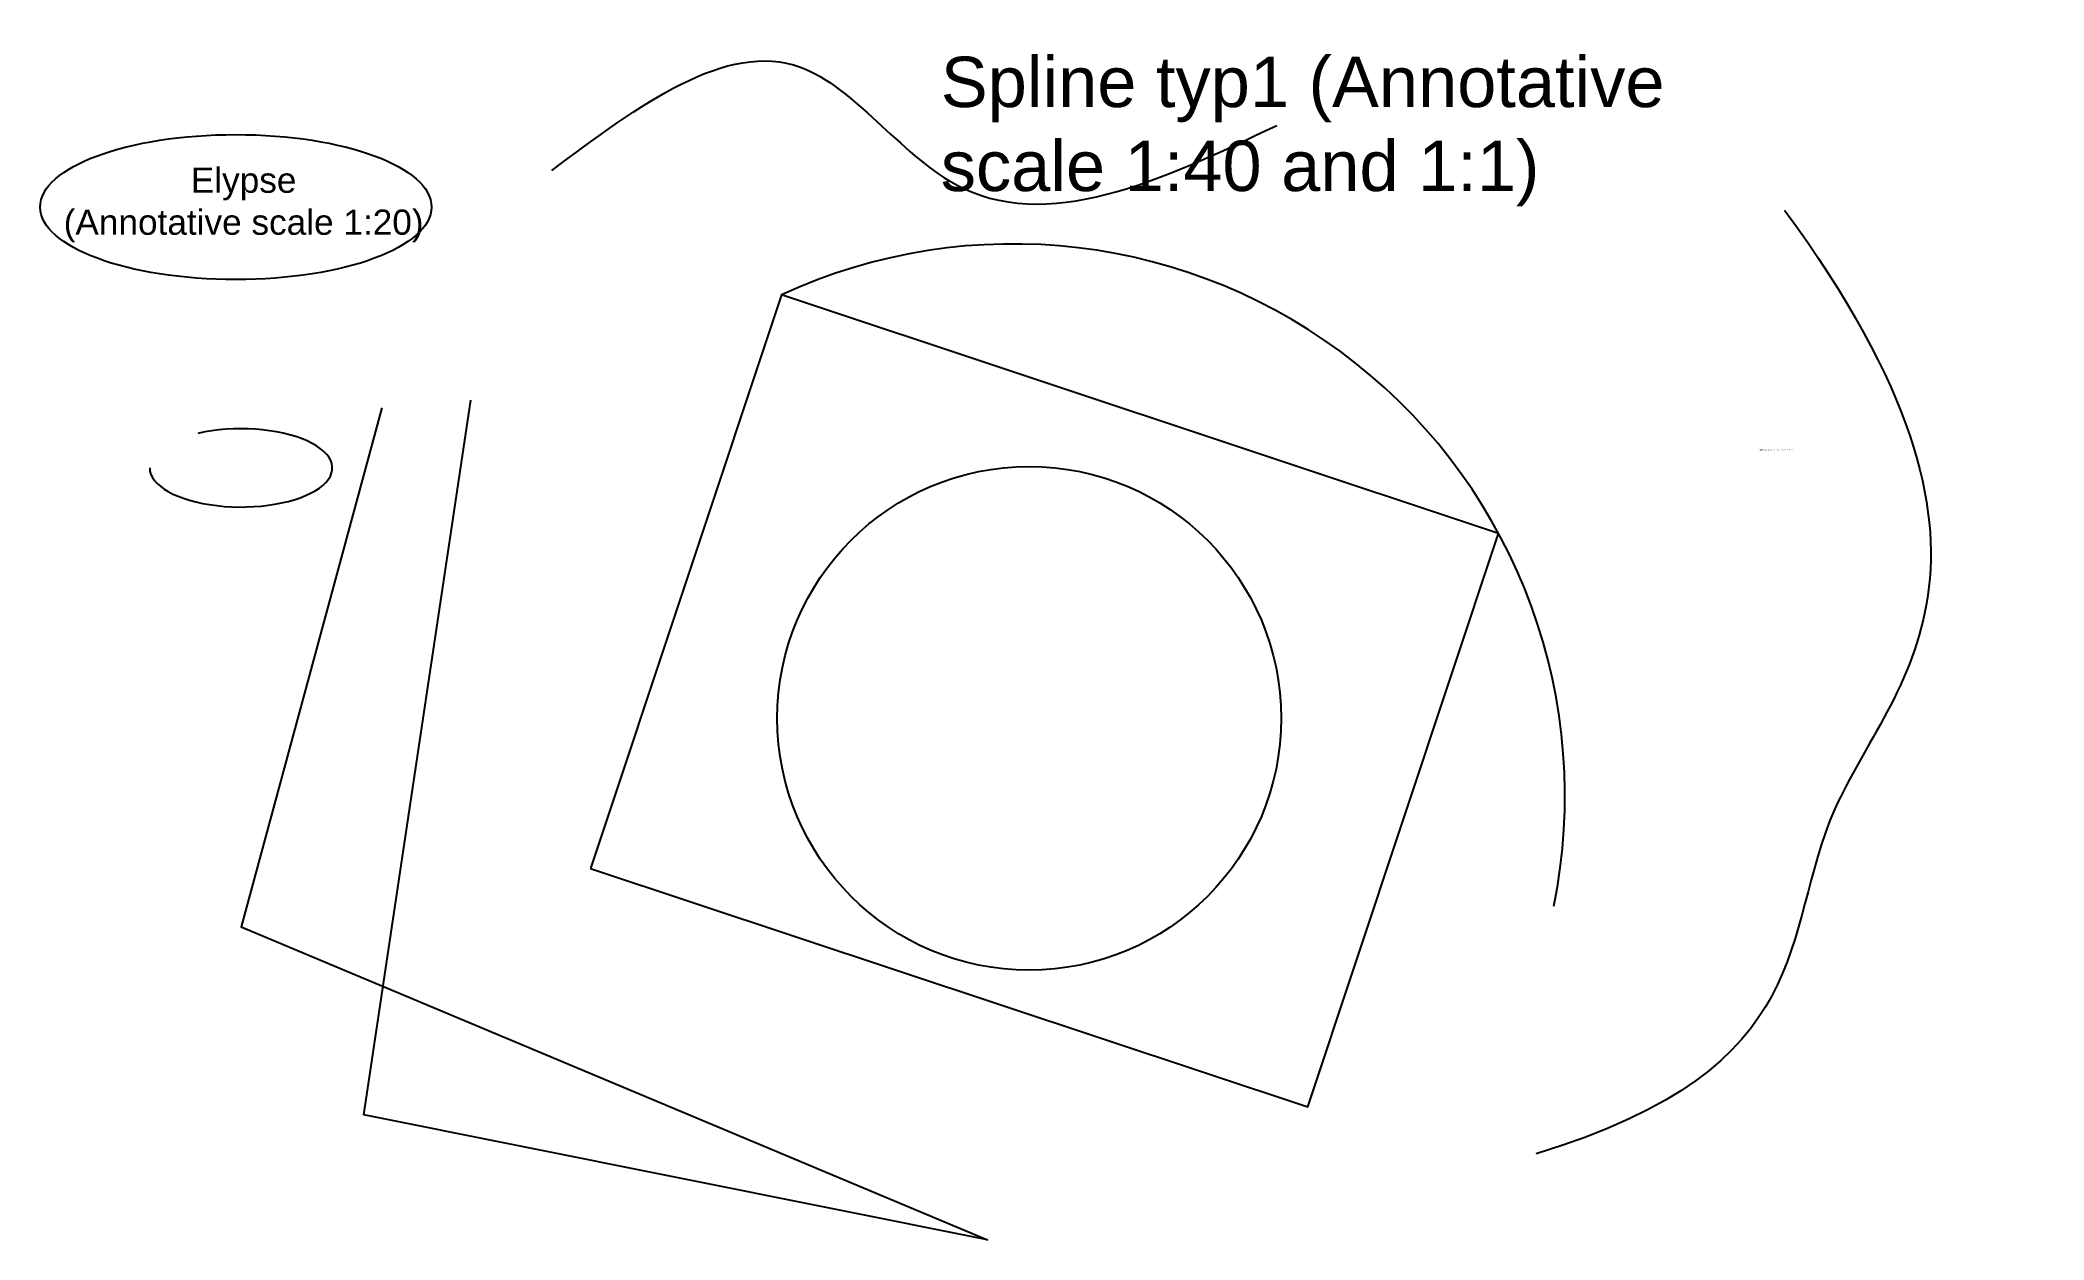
# Model space of a CAD drawing. Header units: millimetres. Extents: x 84 to 4061, y 248 to 2630.
import ezdxf

# ---------------------------------------------------------------- set-up
doc = ezdxf.new("R2010")
doc.units = ezdxf.units.MM
doc.styles.add('Annotative', font='arial.ttf')

msp = doc.modelspace()

# ---------------------------------------------------------------- linework, layer by layer
msp.add_lwpolyline([(1176.5, 985.9), (2599.8, 512.5), (2978.6, 1651.1), (1555.3, 2124.6)], close=True)
msp.add_lwpolyline([(762.4, 1900.2), (482.6, 869.8), (1964.1, 248.5), (726.1, 497), (938.5, 1915.7)])
msp.add_circle((2047, 1284), 500)
msp.add_arc((2015, 1130.4), 1095.3, 348.4607, 114.8134)
msp.add_ellipse((472.3, 2298.9), major_axis=(388.5, 0), ratio=0.370426)
msp.add_ellipse((482.6, 1781.1), major_axis=(-181.3, 0), ratio=0.428394, start_param=0, end_param=5.204198)
msp.add_open_spline([(1099.6, 2371.7), (1272.9, 2501.1), (1570, 2723), (1946.6, 2179.8), (2309.6, 2352.3), (2538.3, 2461)], degree=3, knots=[0, 0, 0, 0, 534.319328, 916.512201, 1567.410754, 1567.410754, 1567.410754, 1567.410754])
msp.add_open_spline([(3546.4, 2293), (4061, 1589.7), (3451.9, 1117.4), (3619.9, 592.5), (3052.9, 419.3)], degree=3)

# ---------------------------------------------------------------- texts
at = {"attachment_point": 1, "style": 'Annotative'}
for s, insert, char_height, width in [('Spline typ1 (Annotative scale 1:40 and 1:1)', (1871.5, 2597.4), 100, 1591.8), ('Spline typ2 (Annotative scale 1:20 and 1:1)', (3495.1, 1818.2), 2.5, 958.144)]:
    msp.add_mtext(s, dxfattribs=dict(at, insert=insert, char_height=char_height, width=width))
at = {"insert": (487.8, 2303.1), "char_height": 50, "attachment_point": 5, "style": 'Annotative'}
msp.add_mtext_dynamic_manual_height_columns('Elypse \\P(Annotative scale 1:20)', width=795.9, gutter_width=6.25, heights=[0], dxfattribs=at)

doc.saveas('drawing.dxf')
